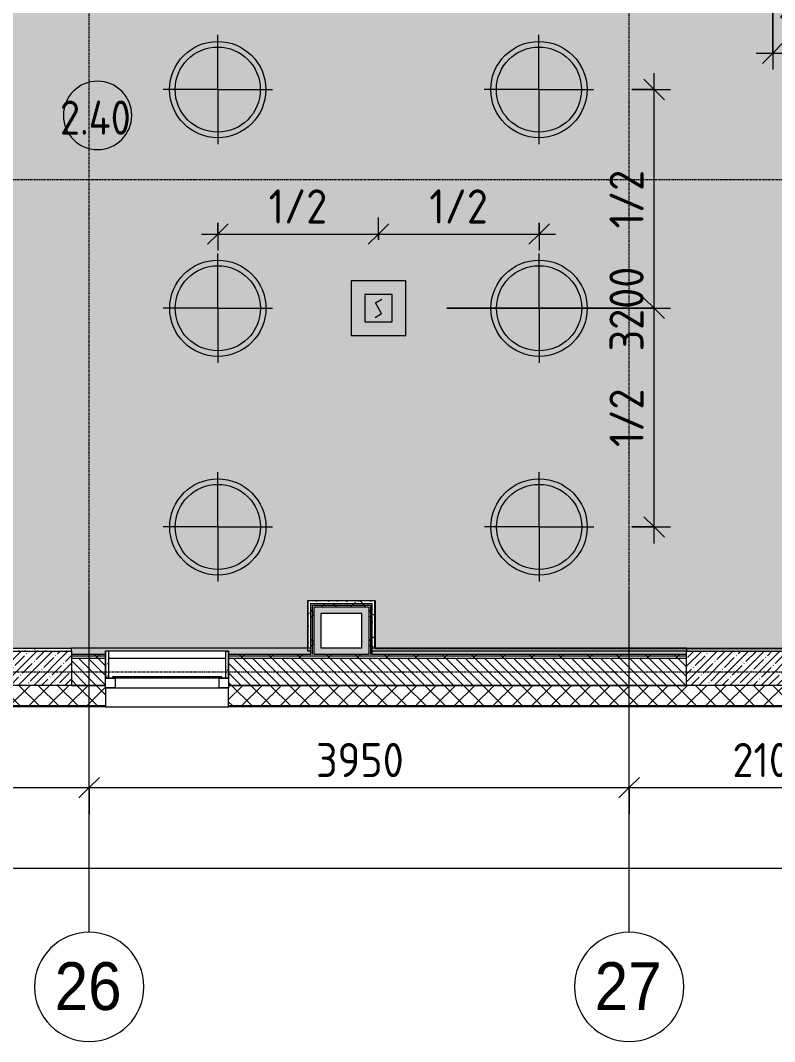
# Model space of a CAD drawing. Header units: millimetres. Extents: x 81548 to 272142, y -8553 to 29000.
# Drawn here: x 94157 to 99674, y -2706 to 4765 of the extents above; entities that cross this region are included whole.
import ezdxf

# ---------------------------------------------------------------- set-up
doc = ezdxf.new("R2010")
doc.units = ezdxf.units.MM
doc.linetypes.add('Осевая', pattern=[31.75, 6.35, -4.7625, 15.875, -4.7625])
for name, color, linetype, lineweight in [('A-ANNO-DIMS', 7, 'Continuous', 9), ('A-ANNO-DIMS-100', 7, 'Continuous', 9), ('A-AREA-IDEN', 7, 'Continuous', 9), ('A-GLAZ', 7, 'Continuous', 9), ('A-GLAZ-1', 7, 'Continuous', 13), ('A-WALL', 7, 'Continuous', 9), ('I-WALL', 7, 'Continuous', 9), ('Q-SPCQ', 7, 'Continuous', 9), ('S-COLS', 7, 'Continuous', 9), ('Оси', 7, 'Continuous', 9), ('Оси-1', 7, 'Continuous', 20), ('Оси-2', 7, 'Осевая', 9)]:
    doc.layers.add(name, color=color, linetype=linetype, lineweight=lineweight)
for name, color, linetype, lineweight, true_color in [('A-ANNO-NOTE', 1, 'Continuous', 9, 0xff0000), ('A-CLNG-1', 7, 'Continuous', 9, 0xeaeaea), ('A-WALL-1', 7, 'Continuous', 9, 0x3c3c3c), ('A-WALL-2', 7, 'Continuous', 9, 0x535353), ('A-WALL-FNSH-1', 7, 'Continuous', 9, 0x3c3c3c), ('I-WALL-1', 7, 'Continuous', 9, 0x535353), ('Q-SPCQ-4', 1, 'Continuous', 9, 0xff0000), ('S-COLS-1', 9, 'Continuous', 9, 0x808080), ('S-COLS-2', 7, 'Continuous', 9, 0x3c3c3c)]:
    doc.layers.add(name, color=color, linetype=linetype, lineweight=lineweight, true_color=true_color)
doc.layers.add('A-CLNG-PATT-1', color=7, linetype='Continuous', lineweight=9, transparency=1)
doc.styles.add('Arial', font='arial.ttf', dxfattribs={"width": 0.9, "height": 350})
doc.styles.add('GOST Common_1', font='GOST_Common.ttf', dxfattribs={"width": 0.9, "height": 250})
doc.styles.add('ISOCPEUR', font='isocpeur.ttf', dxfattribs={"width": 0.9, "height": 250})
doc.dimstyles.new('ISO-2_5_0_9К_БОЛЬШОЙ', dxfattribs={"dimscale": 304.8, "dimtxt": 248.995294, "dimasz": 0.492126, "dimexe": 0.393701, "dimexo": 0.984252, "dimgap": 0, "dimtad": 1, "dimdec": 0, "dimrnd": 10, "dimzin": 0, "dimdsep": 46, "dimtxsty": 'ISOCPEUR', "dimblk1": 'OBLIQUE', "dimblk2": 'OBLIQUE', "dimsah": 1, "dimcen": 0.09, "dimdle": 0.393701, "dimazin": 0, "dimtfac": 1, "dimtdec": 4, "dimtix": 1, "dimtmove": 0, "dimatfit": 3, "dimfxl": 1, "dimtvp": 1, "dimtolj": 1, "dimtzin": 0, "dimarcsym": 2})
pattern_1 = [(0, (0, 0), (121.92, 30.48), [10.058, -81.382, 10.058, -81.382, -487.68]), (0, (0, 0), (121.92, 30.48), [-182.88, 10.058, -172.822, 10.058, -81.382, -213.36]), (0, (0, 0), (121.92, 30.48), [-457.2, 10.058, -50.902, 10.058, -142.342]), (120, (45.72, 15.24), (-87.356454, 90.345817), [10.058, -81.382, 10.058, -81.382, -487.68]), (120, (45.72, 15.24), (-87.356454, 90.345817), [-182.88, 10.058, -172.822, 10.058, -81.382, -213.36]), (120, (45.72, 15.24), (-87.356454, 90.345817), [-457.2, 10.058, -50.902, 10.058, -142.342]), (240, (60.96, 76.2), (-34.563546, -120.825817), [10.058, -81.382, 10.058, -81.382, -487.68]), (240, (60.96, 76.2), (-34.563546, -120.825817), [-182.88, 10.058, -172.822, 10.058, -81.382, -213.36]), (240, (60.96, 76.2), (-34.563546, -120.825817), [-457.2, 10.058, -50.902, 10.058, -142.342])]
pattern_2 = [(45, (0, 0), (-106.06602, 106.06602), []), (135, (0, 0), (-106.06602, -106.06602), [])]

# ---------------------------------------------------------------- blocks, each defined once
blk = doc.blocks.new('BSC_Колонна _Прямоугольная - 250х900-23282983-Сводный план потолков 2 этажа в осях 23-33')
at = {"layer": 'S-COLS-1'}
h = blk.add_hatch(dxfattribs=at)
h.set_pattern_fill('FP_6', color=256, style=0, pattern_type=2)
h.set_pattern_definition([(45, (-99480, -25), (-57.024626, 57.024626), []), (45, (-99422.975, -25), (-57.024626, 57.024626), [100.806, -20.161, 3.353, -16.808])])
h.paths.add_polyline_path([(-450, -125), (450, -125), (450, 125), (-450, 125)])
at = {"layer": 'S-COLS-2'}
for p, q in [((-450, 125), (450, 125)), ((-450, -125), (-450, 125)), ((450, 125), (450, -73)), ((450, -125), (-450, -125))]:
    blk.add_line(p, q, dxfattribs=at)
blk = doc.blocks.new('120_Окно_СКБ_1Ст - 120_Окно_СКБ_1Ст 900х2500_h_ с форточкой-22876038-Сводный план потолков 2 этажа в осях 23-33')
at = {"layer": 'A-GLAZ'}
for p, q in [((450, -57), (-450, -57)), ((-450, -127), (450, -127))]:
    blk.add_line(p, q, dxfattribs=at)
at = {"layer": 'A-GLAZ-1'}
for p, q in [((-450, -127), (-450, -57)), ((-450, -57), (-380, -57)), ((-380, -57), (-380, -127)), ((380, -127), (380, -57)), ((380, -57), (450, -57)), ((450, -57), (450, -127)), ((-380, -127), (-450, -127)), ((-400, -127), (-400, -137)), ((-400, -137), (400, -137)), ((400, -137), (-400, -137)), ((-330, -137), (-330, -127)), ((330, -137), (330, -127)), ((450, -127), (380, -127)), ((400, -137), (400, -127))]:
    blk.add_line(p, q, dxfattribs=at)
blk = doc.blocks.new('BSC_Колонна _Прямоугольная - 250х900-V1-Сводный план потолков 2 этажа в осях 23-33')
at = {"layer": 'S-COLS-1'}
h = blk.add_hatch(dxfattribs=at)
h.set_pattern_fill('FP_7', color=256, style=0, pattern_type=2)
h.set_pattern_definition([(45, (-94080, -25), (-57.024626, 57.024626), []), (45, (-94022.975, -25), (-57.024626, 57.024626), [100.806, -20.161, 3.353, -16.808])])
h.paths.add_polyline_path([(-450, -125), (450, -125), (450, 125), (-450, 125), (-450, -73)])
at = {"layer": 'S-COLS-2'}
for p, q in [((-450, 125), (450, 125)), ((-450, -73), (-450, 125)), ((450, 125), (450, -125)), ((450, -125), (-450, -125))]:
    blk.add_line(p, q, dxfattribs=at)
blk = doc.blocks.new('Извещатель потолочный - Монтируемые на перекрытии-30363607-Сводный план потолков 2 этажа в осях 23-33')
at = {"layer": 'Q-SPCQ'}
for p, q in [((-300, 300), (-300, -100)), ((100, 300), (-300, 300)), ((100, -100), (100, 300)), ((0, 200), (-200, 200)), ((-200, 200), (-200, 0)), ((-122.5, 139), (-74.9, 166.5)), ((0, 0), (0, 200)), ((-100, 100), (-122.5, 139)), ((-77.5, 61), (-100, 100)), ((-200, 0), (0, 0)), ((-125.1, 33.5), (-77.5, 61)), ((-300, -100), (100, -100))]:
    blk.add_line(p, q, dxfattribs=at)
blk = doc.blocks.new('Ось сетки - D8-29747960-Сводный план потолков 2 этажа в осях 23-33')
at = {"layer": 'Оси-1'}
for start, end in [(360, 180), (180, 360)]:
    blk.add_arc((0, 0), 4, start, end, dxfattribs=at)
blk = doc.blocks.new('DIMBLOCK4-Сводный план потолков 2 этажа в осях 23-33')
at = {"layer": 'A-ANNO-DIMS-100'}
for p, q in [((92860, -1042), (92860, -728.1)), ((94660, -1042), (94660, -728.1)), ((92860, -848.1), (94660, -848.1)), ((92860, -848.1), (92860, -1042)), ((94660, -848.1), (94660, -1042))]:
    blk.add_line(p, q, dxfattribs=at)
at = {"layer": 'A-ANNO-DIMS-100', "lineweight": 20}
for p, q in [((92860, -848.1), (92935, -773.1)), ((94660, -848.1), (94735, -773.1)), ((92860, -848.1), (92785, -923.1)), ((94660, -848.1), (94585, -923.1))]:
    blk.add_line(p, q, dxfattribs=at)
at = {"layer": 'A-ANNO-DIMS-100', "color": 0, "insert": (93465.5, -521.4), "char_height": 250, "width": 706.764, "attachment_point": 1, "line_spacing_factor": 1.149209, "style": 'ISOCPEUR'}
blk.add_mtext('1800', dxfattribs=at)
blk = doc.blocks.new('_Oblique')
at = {"color": 0, "linetype": 'ByBlock', "lineweight": -2}
blk.add_line((-0.5, -0.5), (0.5, 0.5), dxfattribs=at)
blk = doc.blocks.new('DIMBLOCK5-Сводный план потолков 2 этажа в осях 23-33')
at = {"layer": 'A-ANNO-DIMS-100'}
for p, q in [((94660, -1042), (94660, -728.1)), ((98610, -1042), (98610, -728.1)), ((94660, -848.1), (98610, -848.1)), ((94660, -848.1), (94660, -1042)), ((98610, -848.1), (98610, -1042))]:
    blk.add_line(p, q, dxfattribs=at)
at = {"layer": 'A-ANNO-DIMS-100', "lineweight": 20}
for p, q in [((94660, -848.1), (94735, -773.1)), ((98610, -848.1), (98685, -773.1)), ((94660, -848.1), (94585, -923.1)), ((98610, -848.1), (98535, -923.1))]:
    blk.add_line(p, q, dxfattribs=at)
at = {"layer": 'A-ANNO-DIMS-100', "color": 0, "insert": (96319, -521.4), "char_height": 250, "width": 758.478, "attachment_point": 1, "line_spacing_factor": 1.149209, "style": 'ISOCPEUR'}
blk.add_mtext('3950', dxfattribs=at)
blk = doc.blocks.new('DIMBLOCK6-Сводный план потолков 2 этажа в осях 23-33')
at = {"layer": 'A-ANNO-DIMS-100'}
for p, q in [((98610, -1042), (98610, -728.1)), ((100710, -1042), (100710, -728.1)), ((98610, -848.1), (100710, -848.1)), ((98610, -848.1), (98610, -1042)), ((100710, -848.1), (100710, -1042))]:
    blk.add_line(p, q, dxfattribs=at)
at = {"layer": 'A-ANNO-DIMS-100', "lineweight": 20}
for p, q in [((98610, -848.1), (98685, -773.1)), ((100710, -848.1), (100785, -773.1)), ((98610, -848.1), (98535, -923.1)), ((100710, -848.1), (100635, -923.1))]:
    blk.add_line(p, q, dxfattribs=at)
at = {"layer": 'A-ANNO-DIMS-100', "color": 0, "insert": (99365.5, -521.4), "char_height": 250, "width": 706.764, "attachment_point": 1, "line_spacing_factor": 1.149209, "style": 'ISOCPEUR'}
blk.add_mtext('2100', dxfattribs=at)
blk = doc.blocks.new('DIMBLOCK13-Сводный план потолков 2 этажа в осях 23-33')
at = {"layer": 'A-ANNO-DIMS-100'}
for p, q in [((84560, -1631.1), (84560, -1317.1)), ((125010, -1631.1), (125010, -1317.1)), ((84440, -1437.1), (125130, -1437.1)), ((84560, -1437.1), (84560, -1631.1)), ((125010, -1437.1), (125010, -1631.1))]:
    blk.add_line(p, q, dxfattribs=at)
at = {"layer": 'A-ANNO-DIMS-100', "lineweight": 20}
for p, q in [((84560, -1437.1), (84635, -1362.1)), ((125010, -1437.1), (125085, -1362.1)), ((84560, -1437.1), (84485, -1512.1)), ((125010, -1437.1), (124935, -1512.1))]:
    blk.add_line(p, q, dxfattribs=at)
at = {"layer": 'A-ANNO-DIMS-100', "color": 0, "insert": (104366, -1110.5), "char_height": 250, "width": 1005.558, "attachment_point": 1, "line_spacing_factor": 1.149209, "style": 'ISOCPEUR'}
blk.add_mtext('40450', dxfattribs=at)
blk = doc.blocks.new('DIMBLOCK39-Сводный план потолков 2 этажа в осях 23-33')
at = {"layer": 'A-ANNO-DIMS-100'}
for p, q in [((99660, 4880), (99660, 4405)), ((99660, 4525), (99660, 4880)), ((100185, 4691.6), (100185, 4405)), ((100185, 4525), (100185, 4691.6)), ((99540, 4525), (100185, 4525))]:
    blk.add_line(p, q, dxfattribs=at)
at = {"layer": 'A-ANNO-DIMS-100', "lineweight": 20}
for p, q in [((99660, 4525), (99735, 4600)), ((100185, 4525), (100260, 4600)), ((99660, 4525), (99585, 4450)), ((100185, 4525), (100110, 4450))]:
    blk.add_line(p, q, dxfattribs=at)
at = {"layer": 'A-ANNO-DIMS-100', "color": 0, "insert": (99707, 4851.6), "char_height": 250, "width": 517.144, "attachment_point": 1, "line_spacing_factor": 1.149209, "style": 'ISOCPEUR'}
blk.add_mtext('1/2', dxfattribs=at)
blk = doc.blocks.new('DIMBLOCK68-Сводный план потолков 2 этажа в осях 23-33')
at = {"layer": 'A-ANNO-DIMS-100'}
for p, q in [((96776, 3159), (96776, 3322.3)), ((95601, 3284.4), (95601, 3082.3)), ((95601, 3202.3), (95601, 3284.4)), ((95481, 3202.3), (96776, 3202.3)), ((96776, 3202.3), (96776, 3159))]:
    blk.add_line(p, q, dxfattribs=at)
at = {"layer": 'A-ANNO-DIMS-100', "lineweight": 20}
for p, q in [((95601, 3202.3), (95676, 3277.3)), ((96776, 3202.3), (96851, 3277.3)), ((95601, 3202.3), (95526, 3127.3)), ((96776, 3202.3), (96701, 3127.3))]:
    blk.add_line(p, q, dxfattribs=at)
at = {"layer": 'A-ANNO-DIMS-100', "color": 0, "insert": (95973, 3528.9), "char_height": 250, "width": 517.144, "attachment_point": 1, "line_spacing_factor": 1.149209, "style": 'ISOCPEUR'}
blk.add_mtext('1/2', dxfattribs=at)
blk = doc.blocks.new('DIMBLOCK69-Сводный план потолков 2 этажа в осях 23-33')
at = {"layer": 'A-ANNO-DIMS-100'}
for p, q in [((96776, 3159), (96776, 3322.3)), ((97951, 3284.4), (97951, 3082.3)), ((97951, 3202.3), (97951, 3284.4)), ((96776, 3202.3), (98071, 3202.3)), ((96776, 3202.3), (96776, 3159))]:
    blk.add_line(p, q, dxfattribs=at)
at = {"layer": 'A-ANNO-DIMS-100', "lineweight": 20}
for p, q in [((96776, 3202.3), (96851, 3277.3)), ((97951, 3202.3), (98026, 3277.3)), ((96776, 3202.3), (96701, 3127.3)), ((97951, 3202.3), (97876, 3127.3))]:
    blk.add_line(p, q, dxfattribs=at)
at = {"layer": 'A-ANNO-DIMS-100', "color": 0, "insert": (97148, 3528.9), "char_height": 250, "width": 517.144, "attachment_point": 1, "line_spacing_factor": 1.149209, "style": 'ISOCPEUR'}
blk.add_mtext('1/2', dxfattribs=at)
blk = doc.blocks.new('DIMBLOCK70-Сводный план потолков 2 этажа в осях 23-33')
at = {"layer": 'A-ANNO-DIMS-100', "lineweight": 20}
for p, q in [((98792.5, 2659), (98717.5, 2734)), ((98792.5, 2659), (98867.5, 2584)), ((98792.5, 1059), (98717.5, 1134)), ((98792.5, 1059), (98867.5, 984))]:
    blk.add_line(p, q, dxfattribs=at)
at = {"layer": 'A-ANNO-DIMS-100'}
for p, q in [((97276, 2659), (98912.5, 2659)), ((98792.5, 2659), (97276, 2659)), ((98792.5, 939), (98792.5, 2659)), ((98629.3, 1059), (98912.5, 1059)), ((98792.5, 1059), (98629.3, 1059))]:
    blk.add_line(p, q, dxfattribs=at)
at = {"layer": 'A-ANNO-DIMS-100', "color": 0, "insert": (98465.8, 1643.5), "char_height": 250, "width": 517.144, "attachment_point": 1, "rotation": 90, "line_spacing_factor": 1.149209, "style": 'ISOCPEUR'}
blk.add_mtext('1/2', dxfattribs=at)
blk = doc.blocks.new('DIMBLOCK71-Сводный план потолков 2 этажа в осях 23-33')
at = {"layer": 'A-ANNO-DIMS-100', "lineweight": 20}
for p, q in [((98792.5, 4259), (98717.5, 4334)), ((98792.5, 4259), (98867.5, 4184)), ((98792.5, 2659), (98717.5, 2734)), ((98792.5, 2659), (98867.5, 2584))]:
    blk.add_line(p, q, dxfattribs=at)
at = {"layer": 'A-ANNO-DIMS-100'}
for p, q in [((98792.5, 2659), (98792.5, 4379)), ((98628.3, 4259), (98912.5, 4259)), ((98792.5, 4259), (98628.3, 4259)), ((97276, 2659), (98912.5, 2659)), ((98792.5, 2659), (97276, 2659))]:
    blk.add_line(p, q, dxfattribs=at)
at = {"layer": 'A-ANNO-DIMS-100', "color": 0, "insert": (98465.8, 3243.5), "char_height": 250, "width": 517.144, "attachment_point": 1, "rotation": 90, "line_spacing_factor": 1.149209, "style": 'ISOCPEUR'}
blk.add_mtext('1/2', dxfattribs=at)
blk = doc.blocks.new('DIMBLOCK90-Сводный план потолков 2 этажа в осях 23-33')
at = {"layer": 'A-ANNO-DIMS-100', "lineweight": 20}
for p, q in [((98792.5, 4259), (98717.5, 4334)), ((98792.5, 4259), (98867.5, 4184)), ((98792.5, 1059), (98717.5, 1134)), ((98792.5, 1059), (98867.5, 984))]:
    blk.add_line(p, q, dxfattribs=at)
at = {"layer": 'A-ANNO-DIMS-100'}
for p, q in [((98792.5, 939), (98792.5, 4379)), ((98628.3, 4259), (98912.5, 4259)), ((98792.5, 4259), (98628.3, 4259)), ((98629.3, 1059), (98912.5, 1059)), ((98792.5, 1059), (98629.3, 1059))]:
    blk.add_line(p, q, dxfattribs=at)
at = {"layer": 'A-ANNO-DIMS-100', "color": 0, "insert": (98465.8, 2343), "char_height": 250, "width": 758.478, "attachment_point": 1, "rotation": 90, "line_spacing_factor": 1.149209, "style": 'ISOCPEUR'}
blk.add_mtext('3200', dxfattribs=at)
blk = doc.blocks.new('Марка_Помещения - Номер-25198446-Сводный план потолков 2 этажа в осях 23-33')
at = {"layer": 'A-AREA-IDEN'}
for start, end in [(360, 180), (180, 360)]:
    blk.add_arc((0, 0), 2.5, start, end, dxfattribs=at)

msp = doc.modelspace()

# ---------------------------------------------------------------- hatches: boundary and pattern name
at = {"layer": 'A-CLNG-PATT-1'}
h = msp.add_hatch(color=256, dxfattribs=at)
h.paths.add_polyline_path([(107110, 170), (107110, 10380), (101630, 10380), (101630, 520), (101990, 520), (101990, 170), (107109, 170)])
h.paths.add_polyline_path([(94530, 170), (94530, 175), (96260, 175), (96260, 520), (96750, 520), (96750, 175), (99030, 175), (99030, 170), (101570, 170), (101570, 5160), (100960, 5160), (100960, 5140), (100860, 5140), (100860, 5160), (100235, 5160), (100235, 5140), (100135, 5140), (100135, 5160), (94190, 5160), (94189, 6600), (92050, 6599), (92050, 525), (92446, 525), (92446, 175), (93630, 175), (93630, 170)])
at = {"layer": 'A-WALL'}
h = msp.add_hatch(dxfattribs=at)
h.set_pattern_fill('FP_3', color=256, style=0, pattern_type=2)
h.set_pattern_definition([(135, (0, 0), (-35.35534, -35.35534), [])])
h.paths.add_polyline_path([(122830, -100), (122830, 100), (122030, 100), (122030, -100), (122715.6, -100)])
h.paths.add_polyline_path([(119330, -100), (119330, 100), (118830, 100), (118830, -100), (118900.7, -100)])
h.paths.add_polyline_path([(113680, -100), (113680, 100), (113430, 100), (113430, -100)])
h.paths.add_polyline_path([(114580, -100), (115630, -100), (115630, 100), (114580, 100), (114580, -48)])
h.paths.add_polyline_path([(109999.2, -100), (110230, -100), (110230, 100), (108930, 100), (108930, -100)])
h.paths.add_polyline_path([(103780, -100), (104830, -100), (104830, 100), (103780, 100), (103780, -48)])
h.paths.add_polyline_path([(102880, -100), (102880, 100), (102630, 100), (102630, -100)])
h.paths.add_polyline_path([(101730, -100), (101730, 100), (100830, 100), (100830, -100), (101097.7, -100)])
h.paths.add_polyline_path([(99030, -100), (99030, 100), (95680, 100), (95680, -100), (97282.7, -100)])
h.paths.add_polyline_path([(94780, -100), (94780, 100), (94530, 100), (94530, -100), (94739.5, -100)])
h.paths.add_polyline_path([(92730, -100), (92730, 100), (91930, 100), (91930, -100), (92196.2, -100)])
h = msp.add_hatch(dxfattribs=at)
h.set_pattern_fill('FP_1', color=256, style=0, pattern_type=2)
h.set_pattern_definition([(45, (0, 0), (-70.71068, 70.71068), []), (135, (0, 0), (-70.71068, -70.71068), [])])
h.paths.add_polyline_path([(125080, -250), (125080, -100), (123730, -100), (123730, -250), (123987.2, -250)])
h.paths.add_polyline_path([(122830, -250), (122830, -100), (122030, -100), (122030, -250), (122715.6, -250)])
h.paths.add_polyline_path([(120230, -250), (121130, -250), (121130, -100), (120230, -100), (120230, -118)])
h.paths.add_polyline_path([(117930, -250), (119330, -250), (119330, -100), (117930, -100), (117930, -188)])
h.paths.add_polyline_path([(115085.7, -250), (115630, -250), (115630, -100), (114580, -100), (114580, -250)])
h.paths.add_polyline_path([(113680, -250), (113680, -100), (112530, -100), (112530, -250), (112542.5, -250)])
h.paths.add_polyline_path([(110230, -250), (110230, -100), (108930, -100), (108930, -250), (109999.2, -250)])
h.paths.add_polyline_path([(108030, -250), (108030, -100), (107130, -100), (107130, -250), (107455.9, -250)])
h.paths.add_polyline_path([(104830, -250), (104830, -100), (103780, -100), (103780, -250)])
h.paths.add_polyline_path([(102369.3, -250), (102880, -250), (102880, -100), (100830, -100), (100830, -250), (101730, -250)])
h.paths.add_polyline_path([(99826, -250), (99930, -250), (99930, -100), (95680, -100), (95680, -250), (99030, -250)])
h.paths.add_polyline_path([(93630, -250), (94780, -250), (94780, -100), (93630, -100), (93630, -118)])
h.paths.add_polyline_path([(92730, -250), (92730, -100), (91930, -100), (91930, -250), (92196.2, -250)])
h.paths.add_polyline_path([(90924.5, -250), (91030, -250), (91030, -100), (89210, -100), (89210, -250), (89652.9, -250)])
at = {"layer": 'I-WALL'}
h = msp.add_hatch(dxfattribs=at)
h.set_pattern_fill('FP_20', color=256, style=0, pattern_type=2)
h.set_pattern_definition(pattern_1)
h.paths.add_polyline_path([(96260, 150), (96280, 150), (96280, 520), (96260, 520), (96260, 218.4)])
h = msp.add_hatch(dxfattribs=at)
h.set_pattern_fill('FP_20', color=256, style=0, pattern_type=2)
h.set_pattern_definition(pattern_1)
h.paths.add_polyline_path([(96750, 500), (96750, 520), (96280, 520), (96280, 500), (96730, 500)])
h = msp.add_hatch(dxfattribs=at)
h.set_pattern_fill('FP_30', color=256, style=0, pattern_type=2)
h.set_pattern_definition(pattern_2)
h.paths.add_polyline_path([(96280, 125), (96292.5, 125), (96292.5, 500), (96280, 500), (96280, 175)])
h = msp.add_hatch(dxfattribs=at)
h.set_pattern_fill('FP_30', color=256, style=0, pattern_type=2)
h.set_pattern_definition(pattern_2)
h.paths.add_polyline_path([(96717.5, 487.5), (96730, 487.5), (96730, 500), (96292.5, 500), (96292.5, 487.5), (96646.9, 487.5)])
h = msp.add_hatch(dxfattribs=at)
h.set_pattern_fill('FP_30', color=256, style=0, pattern_type=2)
h.set_pattern_definition(pattern_2)
h.paths.add_polyline_path([(96292.5, 125), (96305, 125), (96305, 487.5), (96292.5, 487.5), (96292.5, 175)])
h = msp.add_hatch(dxfattribs=at)
h.set_pattern_fill('FP_30', color=256, style=0, pattern_type=2)
h.set_pattern_definition(pattern_2)
h.paths.add_polyline_path([(96705, 475), (96717.5, 475), (96717.5, 487.5), (96305, 487.5), (96305, 475), (96646.9, 475)])
for points in [[(96355, 175), (96355, 475), (96305, 475), (96305, 175)], [(96705, 425), (96705, 475), (96355, 475), (96355, 425), (96655, 425)], [(96705, 175), (96705, 425), (96655, 425), (96655, 175)]]:
    msp.add_hatch(color=256, dxfattribs=at).paths.add_polyline_path(points)
h = msp.add_hatch(dxfattribs=at)
h.set_pattern_fill('FP_30', color=256, style=0, pattern_type=2)
h.set_pattern_definition(pattern_2)
h.paths.add_polyline_path([(96705, 125), (96717.5, 125), (96717.5, 475), (96705, 475), (96705, 175)])
h = msp.add_hatch(dxfattribs=at)
h.set_pattern_fill('FP_30', color=256, style=0, pattern_type=2)
h.set_pattern_definition(pattern_2)
h.paths.add_polyline_path([(96717.5, 125), (96730, 125), (96730, 487.5), (96717.5, 487.5), (96717.5, 175)])
h = msp.add_hatch(dxfattribs=at)
h.set_pattern_fill('FP_20', color=256, style=0, pattern_type=2)
h.set_pattern_definition(pattern_1)
h.paths.add_polyline_path([(96730, 150), (96750, 150), (96750, 500), (96730, 500), (96730, 218.4)])
h = msp.add_hatch(dxfattribs=at)
h.set_pattern_fill('FP_20', color=256, style=0, pattern_type=2)
h.set_pattern_definition(pattern_1)
h.paths.add_polyline_path([(93467.8, 150), (94530, 150), (94530, 170), (92441, 170), (92441, 150), (92832, 150)])
h = msp.add_hatch(color=256, dxfattribs=at)
h.paths.add_polyline_path([(99030, 125), (99030, 175), (96730, 175), (96730, 125), (97282.7, 125)])
h.paths.add_polyline_path([(96305, 125), (96705, 125), (96705, 175), (96305, 175)])
h.paths.add_polyline_path([(96280, 125), (96280, 175), (94530, 175), (94530, 125), (94780, 125), (94780, 150), (95680, 150), (95680, 125), (96011.1, 125)])
h = msp.add_hatch(dxfattribs=at)
h.set_pattern_fill('FP_20', color=256, style=0, pattern_type=2)
h.set_pattern_definition(pattern_1)
h.paths.add_polyline_path([(94780, -48), (94800, -48), (94800, 150), (94780, 150)])
h = msp.add_hatch(dxfattribs=at)
h.set_pattern_fill('FP_20', color=256, style=0, pattern_type=2)
h.set_pattern_definition(pattern_1)
h.paths.add_polyline_path([(95660, -48), (95680, -48), (95680, 150), (95660, 150)])
h = msp.add_hatch(dxfattribs=at)
h.set_pattern_fill('FP_20', color=256, style=0, pattern_type=2)
h.set_pattern_definition(pattern_1)
h.paths.add_polyline_path([(101570, 150), (101570, 170), (96750, 170), (96750, 150), (101097.7, 150)])
h = msp.add_hatch(dxfattribs=at)
h.set_pattern_fill('FP_30', color=256, style=0, pattern_type=2)
h.set_pattern_definition(pattern_2)
h.paths.add_polyline_path([(99030, 112.5), (99030, 125), (95680, 125), (95680, 112.5), (97282.7, 112.5)])
h.paths.add_polyline_path([(94530, 112.5), (94780, 112.5), (94780, 125), (94530, 125)])
h = msp.add_hatch(dxfattribs=at)
h.set_pattern_fill('FP_30', color=256, style=0, pattern_type=2)
h.set_pattern_definition(pattern_2)
h.paths.add_polyline_path([(99030, 100), (99030, 112.5), (95680, 112.5), (95680, 100), (97282.7, 100)])
h.paths.add_polyline_path([(94530, 100), (94780, 100), (94780, 112.5), (94530, 112.5)])

# ---------------------------------------------------------------- linework, layer by layer
at = {"layer": 'A-ANNO-NOTE'}
for p, q in [((95600, 4259), (95600, 4659)), ((97950, 4259), (97950, 4659)), ((95600, 4259), (95200, 4259)), ((95600, 4259), (95600, 3859)), ((95600, 4259), (96000, 4259)), ((97950, 4259), (97550, 4259)), ((97950, 4259), (97950, 3859)), ((97950, 4259), (98350, 4259)), ((95601, 2659), (95601, 3059)), ((97951, 2659), (97951, 3059)), ((95601, 2659), (95201, 2659)), ((95601, 2659), (95601, 2259)), ((95601, 2659), (96001, 2659)), ((97951, 2659), (97551, 2659)), ((97951, 2659), (97951, 2259)), ((97951, 2659), (98351, 2659)), ((95601, 1059), (95601, 1459)), ((97951, 1059), (97951, 1459)), ((95601, 1059), (95201, 1059)), ((95601, 1059), (95601, 659)), ((95601, 1059), (96001, 1059)), ((97951, 1059), (97551, 1059)), ((97951, 1059), (97951, 659)), ((97951, 1059), (98351, 1059))]:
    msp.add_line(p, q, dxfattribs=at)
for centre, radius in [((95600, 4259), 352), ((95600, 4259), 311.5), ((97950, 4259), 352), ((97950, 4259), 311.5), ((95601, 2659), 352), ((97951, 2659), 352), ((95601, 2659), 311.5), ((97951, 2659), 311.5), ((95601, 1059), 352), ((95601, 1059), 311.5), ((97951, 1059), 352), ((97951, 1059), 311.5)]:
    msp.add_circle(centre, radius, dxfattribs=at)
at = {"layer": 'A-CLNG-1'}
for p, q in [((96260, 520), (96750, 520)), ((94801, 150), (94801, -48)), ((95659, -48), (95659, 150))]:
    msp.add_line(p, q, dxfattribs=at)
at = {"layer": 'A-WALL'}
for p, q in [((96292.5, 125), (96292.5, 487.5)), ((96292.5, 487.5), (96717.5, 487.5)), ((96305, 125), (96305, 475)), ((96305, 475), (96705, 475)), ((96705, 475), (96705, 125)), ((96717.5, 487.5), (96717.5, 125)), ((94530, 170), (92441, 170)), ((94530, 150), (94530, 175)), ((94780, 125), (94530, 125)), ((94780, 112.5), (94530, 112.5)), ((94530, 100), (94780, 100)), ((96280, 125), (95680, 125)), ((99030, 112.5), (95680, 112.5)), ((95680, 100), (99030, 100)), ((96705, 125), (96305, 125)), ((99030, 125), (96730, 125)), ((94780, -100), (94530, -100)), ((94530, -100), (94780, -100)), ((99030, -100), (95680, -100)), ((95680, -100), (99030, -100)), ((94780, -250), (93630, -250)), ((94780, -253), (93630, -253)), ((99930, -250), (95680, -250)), ((99930, -253), (95680, -253))]:
    msp.add_line(p, q, dxfattribs=at)
at = {"layer": 'A-WALL-1'}
for p, q in [((96280, 500), (96730, 500)), ((96280, 500), (96280, 125)), ((96730, 125), (96730, 500)), ((96355, 425), (96355, 175)), ((96655, 425), (96355, 425)), ((96655, 175), (96655, 425)), ((94530, 175), (96280, 175)), ((94780, 150), (94780, -48)), ((95680, 150), (94780, 150)), ((94780, -48), (94780, 150)), ((94800, 150), (94800, -48)), ((95660, -48), (95660, 150)), ((95660, 150), (95680, 150)), ((95680, -48), (95680, 150)), ((95680, 150), (95680, -48)), ((96260, 150), (96260, 170)), ((96280, 150), (96260, 150)), ((96355, 175), (96655, 175)), ((96730, 175), (99030, 175)), ((99030, 150), (96730, 150)), ((96750, 170), (101570, 170)), ((99030, 175), (99030, 150)), ((94780, -118), (94780, -250)), ((95680, -250), (95680, -118))]:
    msp.add_line(p, q, dxfattribs=at)
at = {"layer": 'A-WALL-2'}
msp.add_line((94780, -258), (95680, -258), dxfattribs=at)
at = {"layer": 'A-WALL-FNSH-1'}
for p, q in [((96259, 170), (96259, 521)), ((96259, 521), (96751, 521)), ((96260, 520), (96260, 170)), ((96750, 170), (96750, 520)), ((96751, 521), (96751, 171)), ((92442, 171), (94530, 171)), ((94801, 150), (94801, -48)), ((95659, 150), (95660, 150)), ((96260, 170), (96259, 170)), ((96751, 171), (101569, 171)), ((94780, -258), (93630, -258)), ((94780, -250), (94780, -258)), ((95680, -258), (95680, -250)), ((99930, -258), (95680, -258))]:
    msp.add_line(p, q, dxfattribs=at)
at = {"layer": 'I-WALL-1'}
msp.add_line((94801, 100), (95659, 100), dxfattribs=at)
at = {"layer": 'Оси'}
for p, q in [((94660, -1906.3), (94660, 593.7)), ((98610, -1906.3), (98610, 593.7))]:
    msp.add_line(p, q, dxfattribs=at)
at = {"layer": 'Оси-2'}
for p, q in [((94660, 593.7), (94660, 19415.1)), ((98610, 593.7), (98610, 19415.1)), ((84847.6, 3600), (122738, 3600)), ((84847.6, 0), (122738, 0))]:
    msp.add_line(p, q, dxfattribs=at)

# ---------------------------------------------------------------- block references
at = {"layer": 'A-AREA-IDEN', "xscale": 99.99999999999993, "yscale": 99.99999999999993, "zscale": 99.99999999999993}
msp.add_blockref('Марка_Помещения - Номер-25198446-Сводный план потолков 2 этажа в осях 23-33', (94721, 4070.3), dxfattribs=at)
at = {"layer": 'A-GLAZ', "rotation": 180}
msp.add_blockref('120_Окно_СКБ_1Ст - 120_Окно_СКБ_1Ст 900х2500_h_ с форточкой-22876038-Сводный план потолков 2 этажа в осях 23-33', (95230, -175), dxfattribs=at)
at = {"layer": 'Q-SPCQ-4'}
msp.add_blockref('Извещатель потолочный - Монтируемые на перекрытии-30363607-Сводный план потолков 2 этажа в осях 23-33', (96876, 2559), dxfattribs=at)
at = {"layer": 'S-COLS'}
for name, p in [('BSC_Колонна _Прямоугольная - 250х900-V1-Сводный план потолков 2 этажа в осях 23-33', (94080, 25)), ('BSC_Колонна _Прямоугольная - 250х900-23282983-Сводный план потолков 2 этажа в осях 23-33', (99480, 25))]:
    msp.add_blockref(name, p, dxfattribs=at)
at = {"layer": 'Оси-1', "xscale": 99.99999999999993, "yscale": 99.99999999999993, "zscale": 99.99999999999993}
for p in [(94660, -2306.3), (98610, -2306.3)]:
    msp.add_blockref('Ось сетки - D8-29747960-Сводный план потолков 2 этажа в осях 23-33', p, dxfattribs=at)

# ---------------------------------------------------------------- texts
at = {"layer": 'A-AREA-IDEN', "insert": (94446.2, 4178.9), "char_height": 250, "width": 685.443, "attachment_point": 1, "style": 'GOST Common_1'}
msp.add_mtext('2.40', dxfattribs=at)
at = {"layer": 'Оси', "char_height": 350, "width": 606.076, "attachment_point": 1, "style": 'Arial'}
for s, insert in [('26', (94407.4, -2125.6)), ('27', (98357.4, -2125.6))]:
    msp.add_mtext(s, dxfattribs=dict(at, insert=insert))

# ---------------------------------------------------------------- dimensions: what is measured, and where the dimension line sits
at = {"layer": 'A-ANNO-DIMS'}
for base, p1, p2, override, picture, middle in [((100185, 4525), (99660, 5180), (100185, 4991.6), {"dimpost": '<>', "dimfxl": 557.767422}, 'DIMBLOCK39-Сводный план потолков 2 этажа в осях 23-33', (99922.5, 4650)), ((96776, 3202.3), (95601, 2984.4), (96776, 2859), {"dimpost": '<>', "dimfxl": 1181.670704}, 'DIMBLOCK68-Сводный план потолков 2 этажа в осях 23-33', (96188.5, 3327.3)), ((97951, 3202.3), (96776, 2859), (97951, 2984.4), {"dimpost": '<>', "dimfxl": 1181.670704}, 'DIMBLOCK69-Сводный план потолков 2 этажа в осях 23-33', (97363.5, 3327.3))]:
    dim = msp.add_linear_dim(base=base, p1=p1, p2=p2, text='1/2', dimstyle='ISO-2_5_0_9К_БОЛЬШОЙ', override=override, dxfattribs=at)
    dim.commit()
    dim.dimension.update_dxf_attribs({"geometry": picture, "text_midpoint": middle})
for base, p1, p2, override, picture, middle in [((98792.5, 4259), (96976, 2659), (98328.3, 4259), {"dimpost": '<>', "dimfxl": 2094.925025}, 'DIMBLOCK71-Сводный план потолков 2 этажа в осях 23-33', (98667.5, 3459)), ((98792.5, 2659), (98329.3, 1059), (96976, 2659), {"dimpost": '<>', "dimfxl": 2095.570676}, 'DIMBLOCK70-Сводный план потолков 2 этажа в осях 23-33', (98667.5, 1859))]:
    dim = msp.add_linear_dim(base=base, p1=p1, p2=p2, angle=90, text='1/2', dimstyle='ISO-2_5_0_9К_БОЛЬШОЙ', override=override, dxfattribs=at)
    dim.commit()
    dim.dimension.update_dxf_attribs({"geometry": picture, "text_midpoint": middle})
dim = msp.add_linear_dim(base=(98792.5, 4259), p1=(98329.3, 1059), p2=(98328.3, 4259), angle=90, dimstyle='ISO-2_5_0_9К_БОЛЬШОЙ', override={"dimpost": '<>', "dimfxl": 3200.000156}, dxfattribs=at)
dim.commit()
dim.dimension.update_dxf_attribs({"geometry": 'DIMBLOCK90-Сводный план потолков 2 этажа в осях 23-33', "text_midpoint": (98667.5, 2659)})
for base, p1, p2, override, picture, middle in [((94660, -848.1), (92860, -742), (94660, -742), {"dimpost": '<>', "dimfxl": 1800}, 'DIMBLOCK4-Сводный план потолков 2 этажа в осях 23-33', (93760, -723.1)), ((98610, -848.1), (94660, -742), (98610, -742), {"dimpost": '<>', "dimfxl": 3950}, 'DIMBLOCK5-Сводный план потолков 2 этажа в осях 23-33', (96635, -723.1)), ((100710, -848.1), (98610, -742), (100710, -742), {"dimpost": '<>', "dimfxl": 2100}, 'DIMBLOCK6-Сводный план потолков 2 этажа в осях 23-33', (99660, -723.1)), ((125010, -1437.1), (84560, -1331.1), (125010, -1331.1), {"dimpost": '<>', "dimfxl": 40450}, 'DIMBLOCK13-Сводный план потолков 2 этажа в осях 23-33', (104785, -1312.1))]:
    dim = msp.add_linear_dim(base=base, p1=p1, p2=p2, dimstyle='ISO-2_5_0_9К_БОЛЬШОЙ', override=override, dxfattribs=at)
    dim.commit()
    dim.dimension.update_dxf_attribs({"geometry": picture, "text_midpoint": middle})

doc.saveas('drawing.dxf')
